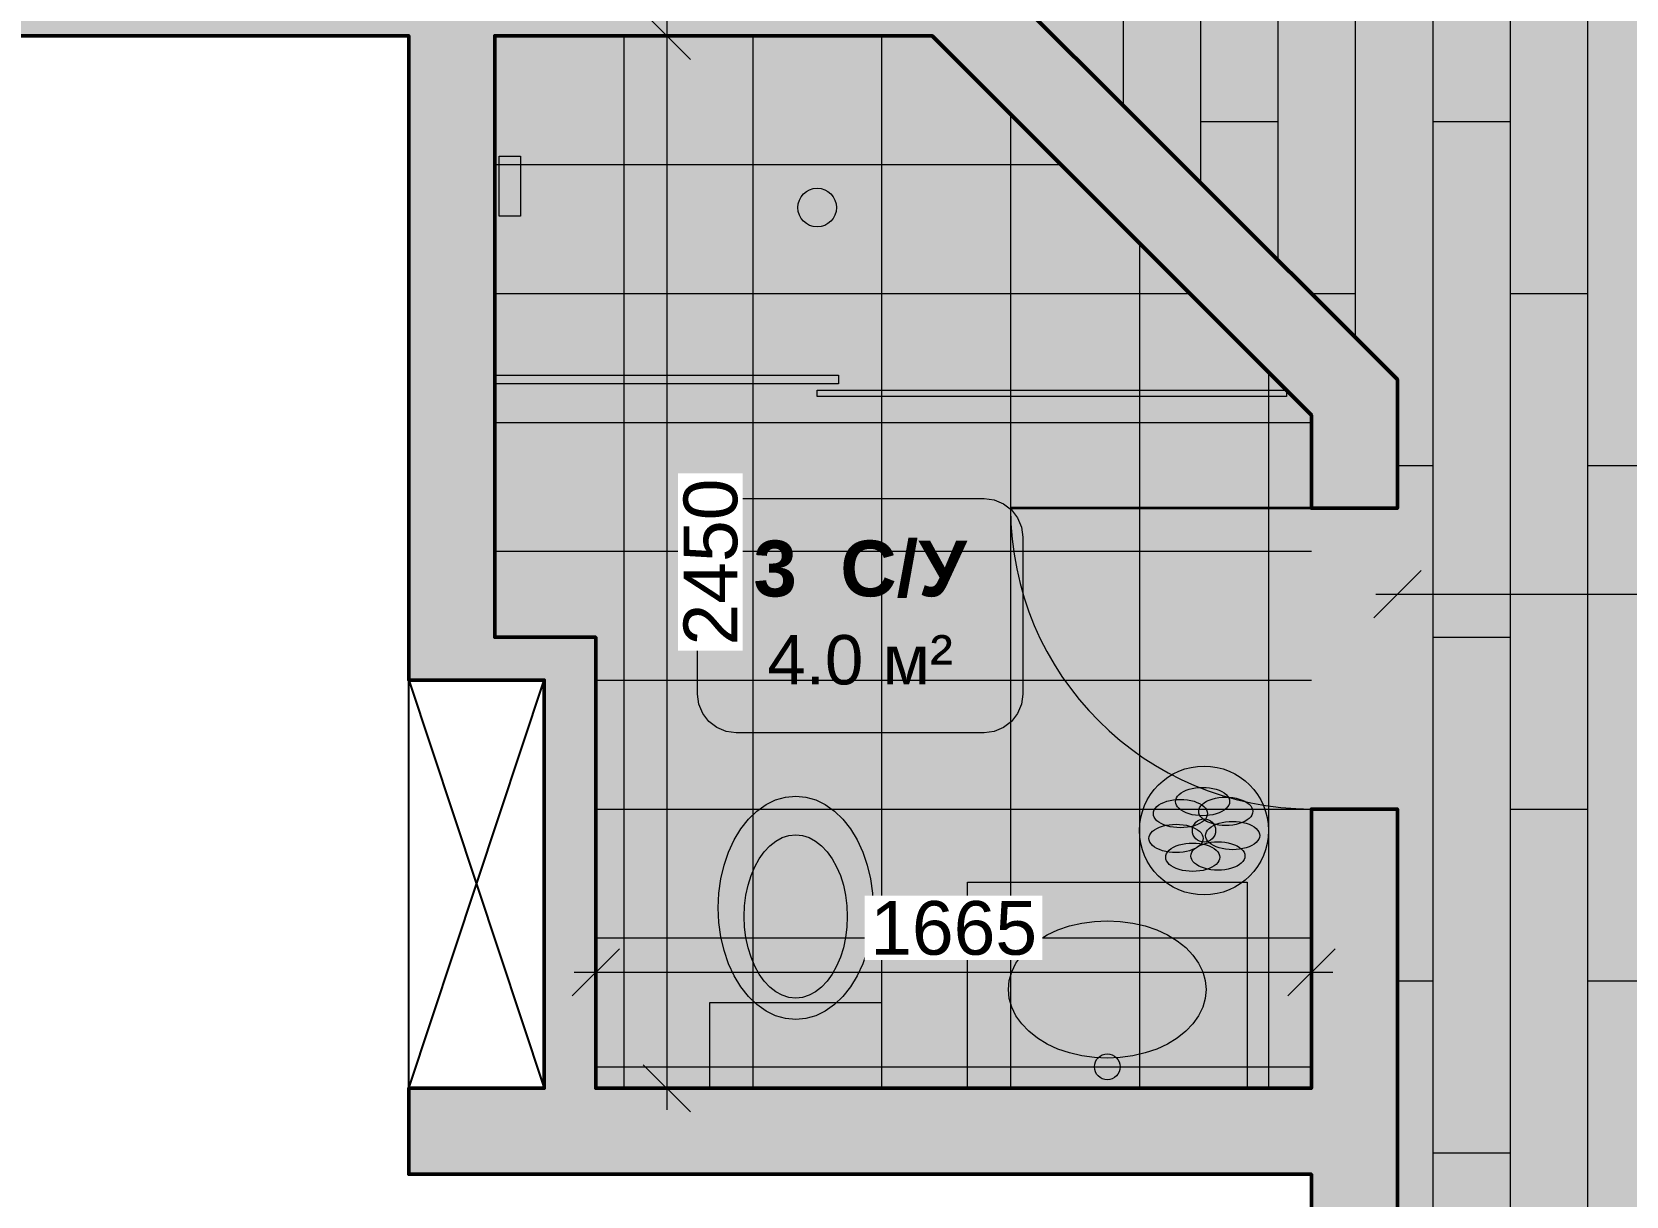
# Model space of a CAD drawing. Header units: millimetres. Extents: x 0 to 11500, y 0 to 14350.
# Drawn here: x 1923 to 5632, y 9249 to 11959 of the extents above; entities that cross this region are included whole.
import ezdxf
from ezdxf.enums import TextEntityAlignment as Align

# ---------------------------------------------------------------- set-up
doc = ezdxf.new("R2010")
doc.units = ezdxf.units.MM
for name, color, linetype, lineweight, true_color in [('A-DIMS', 7, 'Continuous', 13, 0x000000), ('A-DOOR', 7, 'Continuous', 35, 0x000000), ('A-DOOR-SWING', 7, 'Continuous', 13, 0x404040), ('A-GLAZ', 7, 'Continuous', 18, 0x1a6bc7), ('A-SHAFT', 7, 'Continuous', 25, 0x000000), ('A-TEXT', 7, 'Continuous', 18, 0x000000), ('A-WALL', 7, 'Continuous', 50, 0x000000), ('A-WALL-FILL', 7, 'Continuous', 13, 0x999999), ('I-FIXT', 7, 'Continuous', 13, 0x595959), ('I-FLOOR', 7, 'Continuous', 13, 0x595959), ('I-FLOOR-PAT', 7, 'Continuous', 13, 0x595959), ('I-LABEL', 7, 'Continuous', 13, 0x595959), ('I-PLANT', 7, 'Continuous', 13, 0x595959)]:
    doc.layers.add(name, color=color, linetype=linetype, lineweight=lineweight, true_color=true_color)
doc.styles.add('PLAN-BOLD', font='arialbd.ttf')
doc.styles.add('PLAN-REGULAR', font='arial.ttf')
doc.dimstyles.new('PLAN-1-50', dxfattribs={"dimscale": 50, "dimtxt": 2.5, "dimasz": 2.5, "dimexe": 1, "dimexo": 0, "dimgap": 0.8, "dimtad": 1, "dimdec": 0, "dimtxsty": 'PLAN-REGULAR', "dimtsz": 1.1, "dimcen": 2.5, "dimdle": 1, "dimazin": 3, "dimtfac": 1, "dimtmove": 0, "dimatfit": 3, "dimtfill": 1, "dimlwd": 13, "dimlwe": 13})

msp = doc.modelspace()

# ---------------------------------------------------------------- hatches: boundary and pattern name
at = {"layer": 'A-GLAZ', "true_color": 0xbfdef7}
h = msp.add_hatch(color=7, dxfattribs=at)
h.dxf.hatch_style = 1
h.paths.add_polyline_path([(3000, 11160), (3800, 11160), (3800, 11140), (3000, 11140)])
at = {"layer": 'A-WALL-FILL', "true_color": 0x33363b}
h = msp.add_hatch(color=7, dxfattribs=at)
h.dxf.hatch_style = 1
h.paths.add_polyline_path([(1000, 11950), (1200, 11950), (2800, 11950), (2800, 10450), (3000, 10450), (3115, 10450), (3115, 9500), (2800, 9500), (2800, 9300), (4900, 9300), (4900, 8350), (5100, 8350), (5100, 9300), (5100, 9500), (5100, 10150), (4900, 10150), (4900, 9500), (3235, 9500), (3235, 10450), (3235, 10550), (3115, 10550), (3000, 10550), (3000, 11950), (4017.2, 11950), (4900, 11067.2), (4900, 10850), (5100, 10850), (5100, 10867.2), (5100, 11150), (4100, 12150), (3817.2, 12150), (1200, 12150), (1200, 12850), (1000, 12850), (1000, 12150)])
at = {"layer": 'I-FIXT', "true_color": 0xebf0f5}
h = msp.add_hatch(color=7, dxfattribs=at)
h.dxf.hatch_style = 1
h.paths.add_polyline_path([(4793, 11160), (4013, 11940), (3010, 11940), (3010, 11160)])
at = {"layer": 'I-FIXT', "true_color": 0xc7ccd4}
h = msp.add_hatch(color=7, dxfattribs=at)
h.dxf.hatch_style = 1
h.paths.add_polyline_path([(3010, 11670), (3060, 11670), (3060, 11530), (3010, 11530)])
h = msp.add_hatch(color=7, dxfattribs=at)
h.dxf.hatch_style = 1
edge = h.paths.add_edge_path()
edge.add_arc((3750, 11550), 45, 0, 360)
at = {"layer": 'I-FIXT', "true_color": 0xffffff}
h = msp.add_hatch(color=7, dxfattribs=at)
h.dxf.hatch_style = 1
h.paths.add_polyline_path([(3880, 9920), (3878.5, 9886.1), (3873.9, 9852.7), (3866.3, 9820.5), (3855.9, 9790), (3842.8, 9761.7), (3827.3, 9736.2), (3809.6, 9713.7), (3790, 9694.8), (3768.9, 9679.8), (3746.6, 9668.9), (3723.5, 9662.2), (3700, 9660), (3676.5, 9662.2), (3653.4, 9668.9), (3631.1, 9679.8), (3610, 9694.8), (3590.4, 9713.7), (3572.7, 9736.2), (3557.2, 9761.7), (3544.1, 9790), (3533.7, 9820.5), (3526.1, 9852.7), (3521.5, 9886.1), (3520, 9920), (3521.5, 9953.9), (3526.1, 9987.3), (3533.7, 10019.5), (3544.1, 10050), (3557.2, 10078.3), (3572.7, 10103.8), (3590.4, 10126.3), (3610, 10145.2), (3631.1, 10160.2), (3653.4, 10171.1), (3676.5, 10177.8), (3700, 10180), (3723.5, 10177.8), (3746.6, 10171.1), (3768.9, 10160.2), (3790, 10145.2), (3809.6, 10126.3), (3827.3, 10103.8), (3842.8, 10078.3), (3855.9, 10050), (3866.3, 10019.5), (3873.9, 9987.3), (3878.5, 9953.9)])
at = {"layer": 'I-FIXT', "true_color": 0xedf5fa}
h = msp.add_hatch(color=7, dxfattribs=at)
h.dxf.hatch_style = 1
h.paths.add_polyline_path([(3820, 9900), (3819, 9875.2), (3815.9, 9850.8), (3810.9, 9827.3), (3803.9, 9805), (3795.2, 9784.3), (3784.9, 9765.6), (3773.1, 9749.3), (3760, 9735.5), (3745.9, 9724.5), (3731.1, 9716.5), (3715.7, 9711.6), (3700, 9710), (3684.3, 9711.6), (3668.9, 9716.5), (3654.1, 9724.5), (3640, 9735.5), (3626.9, 9749.3), (3615.1, 9765.6), (3604.8, 9784.3), (3596.1, 9805), (3589.1, 9827.3), (3584.1, 9850.8), (3581, 9875.2), (3580, 9900), (3581, 9924.8), (3584.1, 9949.2), (3589.1, 9972.7), (3596.1, 9995), (3604.8, 10015.7), (3615.1, 10034.4), (3626.9, 10050.7), (3640, 10064.5), (3654.1, 10075.5), (3668.9, 10083.5), (3684.3, 10088.4), (3700, 10090), (3715.7, 10088.4), (3731.1, 10083.5), (3745.9, 10075.5), (3760, 10064.5), (3773.1, 10050.7), (3784.9, 10034.4), (3795.2, 10015.7), (3803.9, 9995), (3810.9, 9972.7), (3815.9, 9949.2), (3819, 9924.8)])
at = {"layer": 'I-FIXT', "true_color": 0x785740}
h = msp.add_hatch(color=7, dxfattribs=at)
h.dxf.hatch_style = 1
h.paths.add_polyline_path([(4100, 9980), (4750, 9980), (4750, 9500), (4100, 9500)])
at = {"layer": 'I-FIXT', "true_color": 0xffffff}
h = msp.add_hatch(color=7, dxfattribs=at)
h.dxf.hatch_style = 1
h.paths.add_polyline_path([(4655, 9730), (4653, 9709.1), (4647.2, 9688.6), (4637.5, 9668.8), (4624.2, 9650), (4607.5, 9632.6), (4587.6, 9616.9), (4565, 9603.1), (4540, 9591.4), (4513, 9582.2), (4484.5, 9575.5), (4455, 9571.4), (4425, 9570), (4395, 9571.4), (4365.5, 9575.5), (4337, 9582.2), (4310, 9591.4), (4285, 9603.1), (4262.4, 9616.9), (4242.5, 9632.6), (4225.8, 9650), (4212.5, 9668.8), (4202.8, 9688.6), (4197, 9709.1), (4195, 9730), (4197, 9750.9), (4202.8, 9771.4), (4212.5, 9791.2), (4225.8, 9810), (4242.5, 9827.4), (4262.4, 9843.1), (4285, 9856.9), (4310, 9868.6), (4337, 9877.8), (4365.5, 9884.5), (4395, 9888.6), (4425, 9890), (4455, 9888.6), (4484.5, 9884.5), (4513, 9877.8), (4540, 9868.6), (4565, 9856.9), (4587.6, 9843.1), (4607.5, 9827.4), (4624.2, 9810), (4637.5, 9791.2), (4647.2, 9771.4), (4653, 9750.9)])
h = msp.add_hatch(color=7, dxfattribs=at)
h.dxf.hatch_style = 1
h.paths.add_polyline_path([(3500, 9700), (3900, 9700), (3900, 9500), (3500, 9500)])
at = {"layer": 'I-FIXT', "true_color": 0xc7ccd4}
h = msp.add_hatch(color=7, dxfattribs=at)
h.dxf.hatch_style = 1
edge = h.paths.add_edge_path()
edge.add_arc((4425, 9550), 30, 0, 360)
at = {"layer": 'I-FLOOR', "true_color": 0xdebf94}
h = msp.add_hatch(color=7, dxfattribs=at)
h.dxf.hatch_style = 1
h.paths.add_polyline_path([(8000, 4950), (8000, 9050), (8000, 9248), (7150, 9248), (7149.8, 9248), (7149.6, 9248), (7149.4, 9248.1), (7149.2, 9248.2), (7149.1, 9248.2), (7148.9, 9248.3), (7148.7, 9248.5), (7148.6, 9248.6), (7148.5, 9248.7), (7148.3, 9248.9), (7148.2, 9249.1), (7148.2, 9249.2), (7148.1, 9249.4), (7148, 9249.6), (7148, 9249.8), (7148, 9250), (7148, 10220), (6950, 10220), (6950, 10950), (6950, 11000), (6180, 11770), (6180, 12052.8), (6180, 14150), (5350, 14150), (5350, 13900), (4800, 13900), (4800, 14150), (4102, 14150), (4102, 12148), (5100, 11150), (5100, 10867.2), (5100, 9500), (5100, 9300), (5100, 8350), (5375, 8350), (5375, 7800), (5100, 7800), (5100, 4950)])
at = {"layer": 'I-FLOOR', "true_color": 0xd4e0e8}
h = msp.add_hatch(color=7, dxfattribs=at)
h.dxf.hatch_style = 1
h.paths.add_polyline_path([(4017.2, 11950), (3000, 11950), (3000, 10550), (3115, 10550), (3235, 10550), (3235, 10450), (3235, 9500), (4900, 9500), (4900, 11067.2)])
at = {"layer": 'I-FLOOR', "true_color": 0xdebf94}
h = msp.add_hatch(color=7, dxfattribs=at)
h.dxf.hatch_style = 1
h.paths.add_polyline_path([(5100, 10850), (4900, 10850), (4900, 10150), (5100, 10150)])
at = {"layer": 'I-LABEL', "true_color": 0xffffff}
h = msp.add_hatch(color=7, dxfattribs=at)
h.dxf.hatch_style = 1
h.paths.add_polyline_path([(4138.2, 10872.5), (4161.5, 10869.4), (4183.2, 10860.4), (4201.8, 10846.1), (4216.1, 10827.5), (4225.1, 10805.8), (4228.2, 10782.5), (4228.2, 10417.5), (4225.1, 10394.2), (4216.1, 10372.5), (4201.8, 10353.9), (4183.2, 10339.6), (4161.5, 10330.6), (4138.2, 10327.5), (3561.8, 10327.5), (3538.5, 10330.6), (3516.8, 10339.6), (3498.2, 10353.9), (3483.9, 10372.5), (3474.9, 10394.2), (3471.8, 10417.5), (3471.8, 10782.5), (3474.9, 10805.8), (3483.9, 10827.5), (3498.2, 10846.1), (3516.8, 10860.4), (3538.5, 10869.4), (3561.8, 10872.5)])
at = {"layer": 'I-PLANT', "true_color": 0x5c995c}
h = msp.add_hatch(color=7, dxfattribs=at)
h.dxf.hatch_style = 1
edge = h.paths.add_edge_path()
edge.add_arc((4650, 10100), 150, 0, 360)
at = {"layer": 'I-PLANT', "true_color": 0x73b26b}
h = msp.add_hatch(color=7, dxfattribs=at)
h.dxf.hatch_style = 1
h.paths.add_polyline_path([(4709.6, 10167.4), (4709.1, 10163.1), (4707.5, 10158.9), (4704.8, 10154.8), (4701.2, 10150.9), (4696.6, 10147.3), (4691.2, 10144.1), (4685, 10141.2), (4678.1, 10138.8), (4670.7, 10136.9), (4662.9, 10135.5), (4654.9, 10134.7), (4646.6, 10134.4), (4638.4, 10134.7), (4630.3, 10135.5), (4622.5, 10136.9), (4615.1, 10138.8), (4608.3, 10141.2), (4602.1, 10144.1), (4596.7, 10147.3), (4592.1, 10150.9), (4588.4, 10154.8), (4585.8, 10158.9), (4584.2, 10163.1), (4583.6, 10167.4), (4584.2, 10171.7), (4585.8, 10176), (4588.4, 10180), (4592.1, 10183.9), (4596.7, 10187.5), (4602.1, 10190.8), (4608.3, 10193.6), (4615.1, 10196), (4622.5, 10197.9), (4630.3, 10199.3), (4638.4, 10200.1), (4646.6, 10200.4), (4654.9, 10200.1), (4662.9, 10199.3), (4670.7, 10197.9), (4678.1, 10196), (4685, 10193.6), (4691.2, 10190.8), (4696.6, 10187.5), (4701.2, 10183.9), (4704.8, 10180), (4707.5, 10176), (4709.1, 10171.7)])
h = msp.add_hatch(color=7, dxfattribs=at)
h.dxf.hatch_style = 1
h.paths.add_polyline_path([(4658.2, 10139.4), (4657.7, 10135.1), (4656, 10130.9), (4653.4, 10126.8), (4649.8, 10122.9), (4645.2, 10119.3), (4639.7, 10116.1), (4633.5, 10113.2), (4626.7, 10110.8), (4619.3, 10108.9), (4611.5, 10107.5), (4603.4, 10106.7), (4595.2, 10106.4), (4587, 10106.7), (4578.9, 10107.5), (4571.1, 10108.9), (4563.7, 10110.8), (4556.8, 10113.2), (4550.6, 10116.1), (4545.2, 10119.3), (4540.6, 10122.9), (4537, 10126.8), (4534.3, 10130.9), (4532.7, 10135.1), (4532.2, 10139.4), (4532.7, 10143.7), (4534.3, 10147.9), (4537, 10152), (4540.6, 10155.9), (4545.2, 10159.5), (4550.6, 10162.7), (4556.8, 10165.6), (4563.7, 10168), (4571.1, 10169.9), (4578.9, 10171.3), (4587, 10172.1), (4595.2, 10172.4), (4603.4, 10172.1), (4611.5, 10171.3), (4619.3, 10169.9), (4626.7, 10168), (4633.5, 10165.6), (4639.7, 10162.7), (4645.2, 10159.5), (4649.8, 10155.9), (4653.4, 10152), (4656, 10147.9), (4657.7, 10143.7)])
h = msp.add_hatch(color=7, dxfattribs=at)
h.dxf.hatch_style = 1
h.paths.add_polyline_path([(4763.6, 10144.7), (4763.1, 10140.4), (4761.5, 10136.1), (4758.8, 10132), (4755.2, 10128.2), (4750.6, 10124.6), (4745.2, 10121.3), (4739, 10118.5), (4732.1, 10116.1), (4724.7, 10114.2), (4716.9, 10112.8), (4708.8, 10111.9), (4700.6, 10111.7), (4692.4, 10111.9), (4684.3, 10112.8), (4676.5, 10114.2), (4669.1, 10116.1), (4662.3, 10118.5), (4656.1, 10121.3), (4650.6, 10124.6), (4646.1, 10128.2), (4642.4, 10132), (4639.8, 10136.1), (4638.1, 10140.4), (4637.6, 10144.7), (4638.1, 10149), (4639.8, 10153.2), (4642.4, 10157.3), (4646.1, 10161.2), (4650.6, 10164.8), (4656.1, 10168), (4662.3, 10170.8), (4669.1, 10173.2), (4676.5, 10175.2), (4684.3, 10176.5), (4692.4, 10177.4), (4700.6, 10177.7), (4708.8, 10177.4), (4716.9, 10176.5), (4724.7, 10175.2), (4732.1, 10173.2), (4739, 10170.8), (4745.2, 10168), (4750.6, 10164.8), (4755.2, 10161.2), (4758.8, 10157.3), (4761.5, 10153.2), (4763.1, 10149)])
at = {"layer": 'I-PLANT', "true_color": 0x8c6140}
h = msp.add_hatch(color=7, dxfattribs=at)
h.dxf.hatch_style = 1
edge = h.paths.add_edge_path()
edge.add_arc((4650, 10100), 27, 0, 360)
at = {"layer": 'I-PLANT', "true_color": 0x73b26b}
h = msp.add_hatch(color=7, dxfattribs=at)
h.dxf.hatch_style = 1
h.paths.add_polyline_path([(4648, 10081.7), (4647.5, 10077.4), (4645.9, 10073.2), (4643.2, 10069.1), (4639.6, 10065.2), (4635, 10061.6), (4629.6, 10058.4), (4623.4, 10055.5), (4616.5, 10053.1), (4609.1, 10051.2), (4601.3, 10049.8), (4593.2, 10049), (4585, 10048.7), (4576.8, 10049), (4568.7, 10049.8), (4560.9, 10051.2), (4553.5, 10053.1), (4546.7, 10055.5), (4540.5, 10058.4), (4535, 10061.6), (4530.5, 10065.2), (4526.8, 10069.1), (4524.2, 10073.2), (4522.6, 10077.4), (4522, 10081.7), (4522.6, 10086), (4524.2, 10090.3), (4526.8, 10094.3), (4530.5, 10098.2), (4535, 10101.8), (4540.5, 10105.1), (4546.7, 10107.9), (4553.5, 10110.3), (4560.9, 10112.2), (4568.7, 10113.6), (4576.8, 10114.4), (4585, 10114.7), (4593.2, 10114.4), (4601.3, 10113.6), (4609.1, 10112.2), (4616.5, 10110.3), (4623.4, 10107.9), (4629.6, 10105.1), (4635, 10101.8), (4639.6, 10098.2), (4643.2, 10094.3), (4645.9, 10090.3), (4647.5, 10086)])
h = msp.add_hatch(color=7, dxfattribs=at)
h.dxf.hatch_style = 1
h.paths.add_polyline_path([(4779.5, 10088.3), (4778.9, 10084), (4777.3, 10079.7), (4774.7, 10075.7), (4771, 10071.8), (4766.5, 10068.2), (4761, 10064.9), (4754.8, 10062.1), (4748, 10059.7), (4740.6, 10057.8), (4732.8, 10056.4), (4724.7, 10055.6), (4716.5, 10055.3), (4708.3, 10055.6), (4700.2, 10056.4), (4692.4, 10057.8), (4685, 10059.7), (4678.1, 10062.1), (4671.9, 10064.9), (4666.5, 10068.2), (4661.9, 10071.8), (4658.3, 10075.7), (4655.6, 10079.7), (4654, 10084), (4653.5, 10088.3), (4654, 10092.6), (4655.6, 10096.8), (4658.3, 10100.9), (4661.9, 10104.8), (4666.5, 10108.4), (4671.9, 10111.6), (4678.1, 10114.5), (4685, 10116.9), (4692.4, 10118.8), (4700.2, 10120.2), (4708.3, 10121), (4716.5, 10121.3), (4724.7, 10121), (4732.8, 10120.2), (4740.6, 10118.8), (4748, 10116.9), (4754.8, 10114.5), (4761, 10111.6), (4766.5, 10108.4), (4771, 10104.8), (4774.7, 10100.9), (4777.3, 10096.8), (4778.9, 10092.6)])
h = msp.add_hatch(color=7, dxfattribs=at)
h.dxf.hatch_style = 1
h.paths.add_polyline_path([(4686.8, 10037.8), (4686.2, 10033.5), (4684.6, 10029.3), (4682, 10025.2), (4678.3, 10021.3), (4673.8, 10017.7), (4668.3, 10014.5), (4662.1, 10011.6), (4655.3, 10009.2), (4647.9, 10007.3), (4640.1, 10005.9), (4632, 10005.1), (4623.8, 10004.8), (4615.6, 10005.1), (4607.5, 10005.9), (4599.7, 10007.3), (4592.3, 10009.2), (4585.4, 10011.6), (4579.2, 10014.5), (4573.8, 10017.7), (4569.2, 10021.3), (4565.6, 10025.2), (4562.9, 10029.3), (4561.3, 10033.5), (4560.8, 10037.8), (4561.3, 10042.1), (4562.9, 10046.3), (4565.6, 10050.4), (4569.2, 10054.3), (4573.8, 10057.9), (4579.2, 10061.1), (4585.4, 10064), (4592.3, 10066.4), (4599.7, 10068.3), (4607.5, 10069.7), (4615.6, 10070.5), (4623.8, 10070.8), (4632, 10070.5), (4640.1, 10069.7), (4647.9, 10068.3), (4655.3, 10066.4), (4662.1, 10064), (4668.3, 10061.1), (4673.8, 10057.9), (4678.3, 10054.3), (4682, 10050.4), (4684.6, 10046.3), (4686.2, 10042.1)])
h = msp.add_hatch(color=7, dxfattribs=at)
h.dxf.hatch_style = 1
h.paths.add_polyline_path([(4745.3, 10040.7), (4744.7, 10036.4), (4743.1, 10032.2), (4740.5, 10028.1), (4736.8, 10024.2), (4732.3, 10020.6), (4726.8, 10017.4), (4720.6, 10014.5), (4713.8, 10012.1), (4706.4, 10010.2), (4698.6, 10008.8), (4690.5, 10008), (4682.3, 10007.7), (4674.1, 10008), (4666, 10008.8), (4658.2, 10010.2), (4650.8, 10012.1), (4643.9, 10014.5), (4637.7, 10017.4), (4632.3, 10020.6), (4627.7, 10024.2), (4624.1, 10028.1), (4621.4, 10032.2), (4619.8, 10036.4), (4619.3, 10040.7), (4619.8, 10045), (4621.4, 10049.3), (4624.1, 10053.3), (4627.7, 10057.2), (4632.3, 10060.8), (4637.7, 10064.1), (4643.9, 10066.9), (4650.8, 10069.3), (4658.2, 10071.2), (4666, 10072.6), (4674.1, 10073.4), (4682.3, 10073.7), (4690.5, 10073.4), (4698.6, 10072.6), (4706.4, 10071.2), (4713.8, 10069.3), (4720.6, 10066.9), (4726.8, 10064.1), (4732.3, 10060.8), (4736.8, 10057.2), (4740.5, 10053.3), (4743.1, 10049.3), (4744.7, 10045)])

# ---------------------------------------------------------------- linework, layer by layer
at = {"layer": 'A-DOOR'}
msp.add_line((4900, 10850), (4200, 10850), dxfattribs=at)
at = {"layer": 'A-DOOR-SWING'}
msp.add_arc((4900, 10850), 700, -180, -90, dxfattribs=at)
at = {"layer": 'A-GLAZ'}
for points in [[(3000, 11160), (3800, 11160), (3800, 11140), (3000, 11140)], [(3750, 11125), (4842.2, 11125), (4842.2, 11110), (3750, 11110)]]:
    msp.add_lwpolyline(points, close=True, dxfattribs=at)
at = {"layer": 'A-SHAFT'}
for p, q in [((2800, 10450), (3115, 9500)), ((2800, 9500), (3115, 10450))]:
    msp.add_line(p, q, dxfattribs=at)
msp.add_lwpolyline([(2800, 10450), (3115, 10450), (3115, 9500), (2800, 9500)], close=True, dxfattribs=at)
at = {"layer": 'A-WALL'}
for points in [[(5100, 8350), (5100, 9300), (5100, 9500), (5100, 10150), (4900, 10150), (4900, 9500), (3235, 9500), (3235, 10450), (3235, 10550), (3115, 10550), (3000, 10550), (3000, 11950), (4017.2, 11950), (4900, 11067.2), (4900, 10850), (5100, 10850), (5100, 10867.2), (5100, 11150), (4100, 12150), (3817.2, 12150), (1200, 12150)], [(1200, 11950), (2800, 11950), (2800, 10450), (3000, 10450), (3115, 10450), (3115, 9500), (2800, 9500), (2800, 9300), (4900, 9300), (4900, 8350)]]:
    msp.add_lwpolyline(points, dxfattribs=at)
at = {"layer": 'I-FIXT', "lineweight": 9, "true_color": 0x4c4c52}
msp.add_lwpolyline([(3010, 11670), (3060, 11670), (3060, 11530), (3010, 11530)], close=True, dxfattribs=at)
at = {"layer": 'I-FIXT', "lineweight": 13, "true_color": 0x4c4c52}
for points in [[(3880, 9920), (3878.5, 9886.1), (3873.9, 9852.7), (3866.3, 9820.5), (3855.9, 9790), (3842.8, 9761.7), (3827.3, 9736.2), (3809.6, 9713.7), (3790, 9694.8), (3768.9, 9679.8), (3746.6, 9668.9), (3723.5, 9662.2), (3700, 9660), (3676.5, 9662.2), (3653.4, 9668.9), (3631.1, 9679.8), (3610, 9694.8), (3590.4, 9713.7), (3572.7, 9736.2), (3557.2, 9761.7), (3544.1, 9790), (3533.7, 9820.5), (3526.1, 9852.7), (3521.5, 9886.1), (3520, 9920), (3521.5, 9953.9), (3526.1, 9987.3), (3533.7, 10019.5), (3544.1, 10050), (3557.2, 10078.3), (3572.7, 10103.8), (3590.4, 10126.3), (3610, 10145.2), (3631.1, 10160.2), (3653.4, 10171.1), (3676.5, 10177.8), (3700, 10180), (3723.5, 10177.8), (3746.6, 10171.1), (3768.9, 10160.2), (3790, 10145.2), (3809.6, 10126.3), (3827.3, 10103.8), (3842.8, 10078.3), (3855.9, 10050), (3866.3, 10019.5), (3873.9, 9987.3), (3878.5, 9953.9)], [(3820, 9900), (3819, 9875.2), (3815.9, 9850.8), (3810.9, 9827.3), (3803.9, 9805), (3795.2, 9784.3), (3784.9, 9765.6), (3773.1, 9749.3), (3760, 9735.5), (3745.9, 9724.5), (3731.1, 9716.5), (3715.7, 9711.6), (3700, 9710), (3684.3, 9711.6), (3668.9, 9716.5), (3654.1, 9724.5), (3640, 9735.5), (3626.9, 9749.3), (3615.1, 9765.6), (3604.8, 9784.3), (3596.1, 9805), (3589.1, 9827.3), (3584.1, 9850.8), (3581, 9875.2), (3580, 9900), (3581, 9924.8), (3584.1, 9949.2), (3589.1, 9972.7), (3596.1, 9995), (3604.8, 10015.7), (3615.1, 10034.4), (3626.9, 10050.7), (3640, 10064.5), (3654.1, 10075.5), (3668.9, 10083.5), (3684.3, 10088.4), (3700, 10090), (3715.7, 10088.4), (3731.1, 10083.5), (3745.9, 10075.5), (3760, 10064.5), (3773.1, 10050.7), (3784.9, 10034.4), (3795.2, 10015.7), (3803.9, 9995), (3810.9, 9972.7), (3815.9, 9949.2), (3819, 9924.8)], [(4100, 9980), (4750, 9980), (4750, 9500), (4100, 9500)], [(4655, 9730), (4653, 9709.1), (4647.2, 9688.6), (4637.5, 9668.8), (4624.2, 9650), (4607.5, 9632.6), (4587.6, 9616.9), (4565, 9603.1), (4540, 9591.4), (4513, 9582.2), (4484.5, 9575.5), (4455, 9571.4), (4425, 9570), (4395, 9571.4), (4365.5, 9575.5), (4337, 9582.2), (4310, 9591.4), (4285, 9603.1), (4262.4, 9616.9), (4242.5, 9632.6), (4225.8, 9650), (4212.5, 9668.8), (4202.8, 9688.6), (4197, 9709.1), (4195, 9730), (4197, 9750.9), (4202.8, 9771.4), (4212.5, 9791.2), (4225.8, 9810), (4242.5, 9827.4), (4262.4, 9843.1), (4285, 9856.9), (4310, 9868.6), (4337, 9877.8), (4365.5, 9884.5), (4395, 9888.6), (4425, 9890), (4455, 9888.6), (4484.5, 9884.5), (4513, 9877.8), (4540, 9868.6), (4565, 9856.9), (4587.6, 9843.1), (4607.5, 9827.4), (4624.2, 9810), (4637.5, 9791.2), (4647.2, 9771.4), (4653, 9750.9)], [(3500, 9700), (3900, 9700), (3900, 9500), (3500, 9500)]]:
    msp.add_lwpolyline(points, close=True, dxfattribs=at)
msp.add_circle((3750, 11550), 45, dxfattribs=at)
at = {"layer": 'I-FIXT', "lineweight": 9, "true_color": 0x4c4c52}
msp.add_circle((4425, 9550), 30, dxfattribs=at)
at = {"layer": 'I-FLOOR-PAT', "lineweight": 9, "true_color": 0xc29e73}
for p, q in [((4462, 14150), (4462, 11788)), ((4642, 14150), (4642, 11608)), ((5362, 14150), (5362, 8350)), ((5542, 14150), (5542, 4950)), ((4822, 13900), (4822, 11428)), ((5002, 13900), (5002, 11248)), ((5182, 13900), (5182, 8350)), ((4642, 11750), (4822, 11750)), ((5182, 11750), (5362, 11750)), ((4900, 11350), (5002, 11350)), ((5362, 11350), (5542, 11350)), ((5100, 10950), (5182, 10950)), ((5542, 10950), (5722, 10950)), ((5182, 10550), (5362, 10550)), ((5362, 10150), (5542, 10150)), ((5100, 9750), (5182, 9750)), ((5542, 9750), (5722, 9750)), ((5182, 9350), (5362, 9350))]:
    msp.add_line(p, q, dxfattribs=at)
at = {"layer": 'I-FLOOR-PAT', "lineweight": 9, "true_color": 0xb2c4cf}
for p, q in [((3300, 11950), (3300, 9500)), ((3600, 11950), (3600, 9500)), ((3900, 11950), (3900, 9500)), ((4200, 11767.2), (4200, 9500)), ((3000, 11650), (4317.2, 11650)), ((4500, 11467.2), (4500, 9500)), ((3000, 11350), (4617.2, 11350)), ((4800, 11167.2), (4800, 9500)), ((3000, 11050), (4900, 11050)), ((3000, 10750), (4900, 10750)), ((3235, 10450), (4900, 10450)), ((3235, 10150), (4900, 10150)), ((3235, 9850), (4900, 9850)), ((3235, 9550), (4900, 9550))]:
    msp.add_line(p, q, dxfattribs=at)
at = {"layer": 'I-LABEL', "lineweight": 13, "true_color": 0x8c8c94}
msp.add_lwpolyline([(4138.2, 10872.5), (4161.5, 10869.4), (4183.2, 10860.4), (4201.8, 10846.1), (4216.1, 10827.5), (4225.1, 10805.8), (4228.2, 10782.5), (4228.2, 10417.5), (4225.1, 10394.2), (4216.1, 10372.5), (4201.8, 10353.9), (4183.2, 10339.6), (4161.5, 10330.6), (4138.2, 10327.5), (3561.8, 10327.5), (3538.5, 10330.6), (3516.8, 10339.6), (3498.2, 10353.9), (3483.9, 10372.5), (3474.9, 10394.2), (3471.8, 10417.5), (3471.8, 10782.5), (3474.9, 10805.8), (3483.9, 10827.5), (3498.2, 10846.1), (3516.8, 10860.4), (3538.5, 10869.4), (3561.8, 10872.5)], close=True, dxfattribs=at)
at = {"layer": 'I-PLANT', "lineweight": 9, "true_color": 0x38703d}
for points in [[(4709.6, 10167.4), (4709.1, 10163.1), (4707.5, 10158.9), (4704.8, 10154.8), (4701.2, 10150.9), (4696.6, 10147.3), (4691.2, 10144.1), (4685, 10141.2), (4678.1, 10138.8), (4670.7, 10136.9), (4662.9, 10135.5), (4654.9, 10134.7), (4646.6, 10134.4), (4638.4, 10134.7), (4630.3, 10135.5), (4622.5, 10136.9), (4615.1, 10138.8), (4608.3, 10141.2), (4602.1, 10144.1), (4596.7, 10147.3), (4592.1, 10150.9), (4588.4, 10154.8), (4585.8, 10158.9), (4584.2, 10163.1), (4583.6, 10167.4), (4584.2, 10171.7), (4585.8, 10176), (4588.4, 10180), (4592.1, 10183.9), (4596.7, 10187.5), (4602.1, 10190.8), (4608.3, 10193.6), (4615.1, 10196), (4622.5, 10197.9), (4630.3, 10199.3), (4638.4, 10200.1), (4646.6, 10200.4), (4654.9, 10200.1), (4662.9, 10199.3), (4670.7, 10197.9), (4678.1, 10196), (4685, 10193.6), (4691.2, 10190.8), (4696.6, 10187.5), (4701.2, 10183.9), (4704.8, 10180), (4707.5, 10176), (4709.1, 10171.7)], [(4658.2, 10139.4), (4657.7, 10135.1), (4656, 10130.9), (4653.4, 10126.8), (4649.8, 10122.9), (4645.2, 10119.3), (4639.7, 10116.1), (4633.5, 10113.2), (4626.7, 10110.8), (4619.3, 10108.9), (4611.5, 10107.5), (4603.4, 10106.7), (4595.2, 10106.4), (4587, 10106.7), (4578.9, 10107.5), (4571.1, 10108.9), (4563.7, 10110.8), (4556.8, 10113.2), (4550.6, 10116.1), (4545.2, 10119.3), (4540.6, 10122.9), (4537, 10126.8), (4534.3, 10130.9), (4532.7, 10135.1), (4532.2, 10139.4), (4532.7, 10143.7), (4534.3, 10147.9), (4537, 10152), (4540.6, 10155.9), (4545.2, 10159.5), (4550.6, 10162.7), (4556.8, 10165.6), (4563.7, 10168), (4571.1, 10169.9), (4578.9, 10171.3), (4587, 10172.1), (4595.2, 10172.4), (4603.4, 10172.1), (4611.5, 10171.3), (4619.3, 10169.9), (4626.7, 10168), (4633.5, 10165.6), (4639.7, 10162.7), (4645.2, 10159.5), (4649.8, 10155.9), (4653.4, 10152), (4656, 10147.9), (4657.7, 10143.7)], [(4763.6, 10144.7), (4763.1, 10140.4), (4761.5, 10136.1), (4758.8, 10132), (4755.2, 10128.2), (4750.6, 10124.6), (4745.2, 10121.3), (4739, 10118.5), (4732.1, 10116.1), (4724.7, 10114.2), (4716.9, 10112.8), (4708.8, 10111.9), (4700.6, 10111.7), (4692.4, 10111.9), (4684.3, 10112.8), (4676.5, 10114.2), (4669.1, 10116.1), (4662.3, 10118.5), (4656.1, 10121.3), (4650.6, 10124.6), (4646.1, 10128.2), (4642.4, 10132), (4639.8, 10136.1), (4638.1, 10140.4), (4637.6, 10144.7), (4638.1, 10149), (4639.8, 10153.2), (4642.4, 10157.3), (4646.1, 10161.2), (4650.6, 10164.8), (4656.1, 10168), (4662.3, 10170.8), (4669.1, 10173.2), (4676.5, 10175.2), (4684.3, 10176.5), (4692.4, 10177.4), (4700.6, 10177.7), (4708.8, 10177.4), (4716.9, 10176.5), (4724.7, 10175.2), (4732.1, 10173.2), (4739, 10170.8), (4745.2, 10168), (4750.6, 10164.8), (4755.2, 10161.2), (4758.8, 10157.3), (4761.5, 10153.2), (4763.1, 10149)], [(4648, 10081.7), (4647.5, 10077.4), (4645.9, 10073.2), (4643.2, 10069.1), (4639.6, 10065.2), (4635, 10061.6), (4629.6, 10058.4), (4623.4, 10055.5), (4616.5, 10053.1), (4609.1, 10051.2), (4601.3, 10049.8), (4593.2, 10049), (4585, 10048.7), (4576.8, 10049), (4568.7, 10049.8), (4560.9, 10051.2), (4553.5, 10053.1), (4546.7, 10055.5), (4540.5, 10058.4), (4535, 10061.6), (4530.5, 10065.2), (4526.8, 10069.1), (4524.2, 10073.2), (4522.6, 10077.4), (4522, 10081.7), (4522.6, 10086), (4524.2, 10090.3), (4526.8, 10094.3), (4530.5, 10098.2), (4535, 10101.8), (4540.5, 10105.1), (4546.7, 10107.9), (4553.5, 10110.3), (4560.9, 10112.2), (4568.7, 10113.6), (4576.8, 10114.4), (4585, 10114.7), (4593.2, 10114.4), (4601.3, 10113.6), (4609.1, 10112.2), (4616.5, 10110.3), (4623.4, 10107.9), (4629.6, 10105.1), (4635, 10101.8), (4639.6, 10098.2), (4643.2, 10094.3), (4645.9, 10090.3), (4647.5, 10086)], [(4779.5, 10088.3), (4778.9, 10084), (4777.3, 10079.7), (4774.7, 10075.7), (4771, 10071.8), (4766.5, 10068.2), (4761, 10064.9), (4754.8, 10062.1), (4748, 10059.7), (4740.6, 10057.8), (4732.8, 10056.4), (4724.7, 10055.6), (4716.5, 10055.3), (4708.3, 10055.6), (4700.2, 10056.4), (4692.4, 10057.8), (4685, 10059.7), (4678.1, 10062.1), (4671.9, 10064.9), (4666.5, 10068.2), (4661.9, 10071.8), (4658.3, 10075.7), (4655.6, 10079.7), (4654, 10084), (4653.5, 10088.3), (4654, 10092.6), (4655.6, 10096.8), (4658.3, 10100.9), (4661.9, 10104.8), (4666.5, 10108.4), (4671.9, 10111.6), (4678.1, 10114.5), (4685, 10116.9), (4692.4, 10118.8), (4700.2, 10120.2), (4708.3, 10121), (4716.5, 10121.3), (4724.7, 10121), (4732.8, 10120.2), (4740.6, 10118.8), (4748, 10116.9), (4754.8, 10114.5), (4761, 10111.6), (4766.5, 10108.4), (4771, 10104.8), (4774.7, 10100.9), (4777.3, 10096.8), (4778.9, 10092.6)], [(4686.8, 10037.8), (4686.2, 10033.5), (4684.6, 10029.3), (4682, 10025.2), (4678.3, 10021.3), (4673.8, 10017.7), (4668.3, 10014.5), (4662.1, 10011.6), (4655.3, 10009.2), (4647.9, 10007.3), (4640.1, 10005.9), (4632, 10005.1), (4623.8, 10004.8), (4615.6, 10005.1), (4607.5, 10005.9), (4599.7, 10007.3), (4592.3, 10009.2), (4585.4, 10011.6), (4579.2, 10014.5), (4573.8, 10017.7), (4569.2, 10021.3), (4565.6, 10025.2), (4562.9, 10029.3), (4561.3, 10033.5), (4560.8, 10037.8), (4561.3, 10042.1), (4562.9, 10046.3), (4565.6, 10050.4), (4569.2, 10054.3), (4573.8, 10057.9), (4579.2, 10061.1), (4585.4, 10064), (4592.3, 10066.4), (4599.7, 10068.3), (4607.5, 10069.7), (4615.6, 10070.5), (4623.8, 10070.8), (4632, 10070.5), (4640.1, 10069.7), (4647.9, 10068.3), (4655.3, 10066.4), (4662.1, 10064), (4668.3, 10061.1), (4673.8, 10057.9), (4678.3, 10054.3), (4682, 10050.4), (4684.6, 10046.3), (4686.2, 10042.1)], [(4745.3, 10040.7), (4744.7, 10036.4), (4743.1, 10032.2), (4740.5, 10028.1), (4736.8, 10024.2), (4732.3, 10020.6), (4726.8, 10017.4), (4720.6, 10014.5), (4713.8, 10012.1), (4706.4, 10010.2), (4698.6, 10008.8), (4690.5, 10008), (4682.3, 10007.7), (4674.1, 10008), (4666, 10008.8), (4658.2, 10010.2), (4650.8, 10012.1), (4643.9, 10014.5), (4637.7, 10017.4), (4632.3, 10020.6), (4627.7, 10024.2), (4624.1, 10028.1), (4621.4, 10032.2), (4619.8, 10036.4), (4619.3, 10040.7), (4619.8, 10045), (4621.4, 10049.3), (4624.1, 10053.3), (4627.7, 10057.2), (4632.3, 10060.8), (4637.7, 10064.1), (4643.9, 10066.9), (4650.8, 10069.3), (4658.2, 10071.2), (4666, 10072.6), (4674.1, 10073.4), (4682.3, 10073.7), (4690.5, 10073.4), (4698.6, 10072.6), (4706.4, 10071.2), (4713.8, 10069.3), (4720.6, 10066.9), (4726.8, 10064.1), (4732.3, 10060.8), (4736.8, 10057.2), (4740.5, 10053.3), (4743.1, 10049.3), (4744.7, 10045)]]:
    msp.add_lwpolyline(points, close=True, dxfattribs=at)
at = {"layer": 'I-PLANT', "lineweight": 13, "true_color": 0x38703d}
msp.add_circle((4650, 10100), 150, dxfattribs=at)
at = {"layer": 'I-PLANT', "lineweight": 9, "true_color": 0x38703d}
msp.add_circle((4650, 10100), 27, dxfattribs=at)

# ---------------------------------------------------------------- texts
at = {"layer": 'A-TEXT'}
for s, height, style, p in [('3  С/У', 130, 'PLAN-BOLD', (3850, 10710)), ('4.0 м²', 115, 'PLAN-REGULAR', (3850, 10497.5))]:
    msp.add_text(s, height=height, dxfattribs=dict(at, style=style)).set_placement(p, align=Align.MIDDLE_CENTER)

# ---------------------------------------------------------------- next in the draw order: dimensions: what is measured, and where the dimension line sits
at = {"layer": 'A-DIMS'}
msp.add_linear_dim(base=(3400, 11950), p1=(3400, 11950), p2=(3400, 9500), angle=90, dimstyle='PLAN-1-50', override={"dimse1": 1, "dimse2": 1}, dxfattribs=at).render()
msp.add_linear_dim(base=(5100, 10650), p1=(5100, 10650), p2=(6950, 10650), dimstyle='PLAN-1-50', override={"dimse1": 1, "dimse2": 1}, dxfattribs=at).render()

# ---------------------------------------------------------------- next in the draw order: dimensions: what is measured, and where the dimension line sits
msp.add_linear_dim(base=(3235, 9770), p1=(3235, 9770), p2=(4900, 9770), dimstyle='PLAN-1-50', override={"dimse1": 1, "dimse2": 1}, dxfattribs=at).render()

doc.saveas('drawing.dxf')
